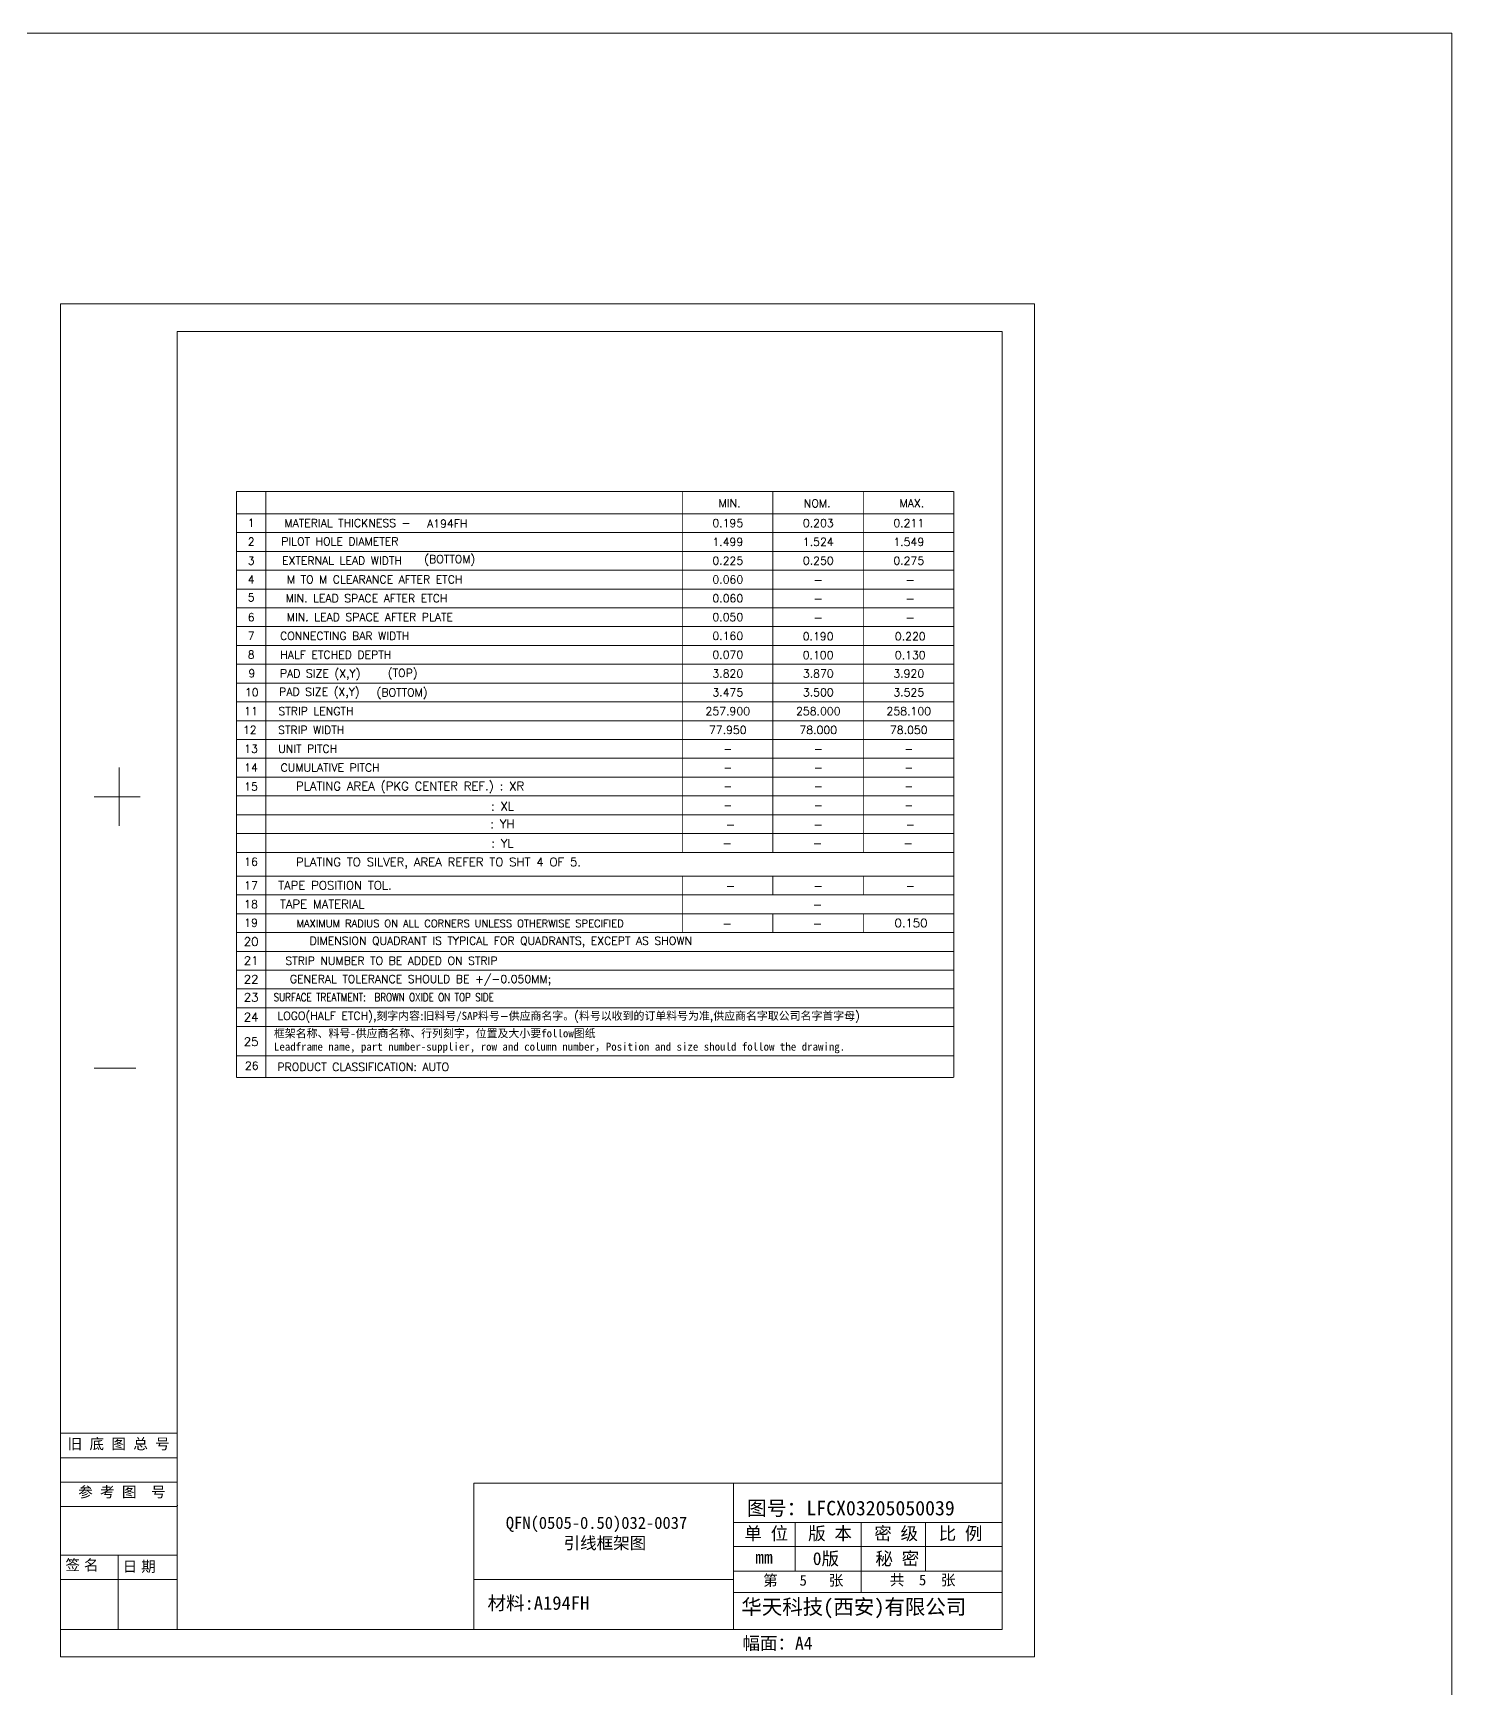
# Model space of a CAD drawing. Extents: x -6879 to 1236, y -1283 to -95.
# Drawn here: x -6560 to -6443, y -1155.3 to -1018.7 of the extents above; entities that cross this region are included whole.
import ezdxf
from ezdxf.enums import TextEntityAlignment as Align

# ---------------------------------------------------------------- set-up
doc = ezdxf.new("R2010")
doc.units = 0
doc.header["$LTSCALE"] = 5
doc.header["$MEASUREMENT"] = 0
doc.layers.add('1', color=7, linetype='CONTINUOUS')
doc.layers.add('\\M+5CDBC\\M+5B2E31\\M+5CAB5\\M+5CCE5', color=7, linetype='CONTINUOUS')
doc.styles.add('\\M+5CBCE\\M+5CCE5', font='SimSun.ttf')
doc.styles.get("Standard").update_dxf_attribs({"font": 'romans.shx', "bigfont": 'bigfont.shx'})

msp = doc.modelspace()

# ---------------------------------------------------------------- linework, layer by layer
at = {"layer": '1', "lineweight": 5, "elevation": -0.0291}
msp.add_lwpolyline([(-6879.1624, -1018.7235), (-6442.9639, -1018.7235), (-6442.9639, -1283.464), (-6879.1624, -1283.464)], close=True, dxfattribs=at)
at = {"layer": '\\M+5CDBC\\M+5B2E31\\M+5CAB5\\M+5CCE5', "color": 3, "lineweight": 5}
for p, q in [((-6540.8301, -1104.8841), (-6540.8301, -1056.5375)), ((-6543.266, -1058.3776), (-6484.0702, -1058.3776)), ((-6543.266, -1059.9295), (-6484.0702, -1059.9295)), ((-6543.266, -1061.4813), (-6484.0702, -1061.4813)), ((-6543.266, -1063.0332), (-6484.0702, -1063.0332)), ((-6543.266, -1064.5851), (-6484.0702, -1064.5851)), ((-6543.266, -1066.137), (-6484.0702, -1066.137)), ((-6543.266, -1067.6889), (-6484.0702, -1067.6889)), ((-6543.266, -1069.2408), (-6484.0702, -1069.2408)), ((-6543.266, -1070.7927), (-6484.0702, -1070.7927)), ((-6543.266, -1072.3446), (-6484.0702, -1072.3446)), ((-6543.266, -1073.8965), (-6484.0702, -1073.8965)), ((-6543.266, -1075.4484), (-6484.0702, -1075.4484)), ((-6543.266, -1077.0002), (-6484.0702, -1077.0002)), ((-6543.266, -1078.5521), (-6484.0702, -1078.5521)), ((-6543.266, -1080.104), (-6484.0702, -1080.104)), ((-6543.266, -1080.104), (-6484.0702, -1080.104)), ((-6543.266, -1081.6559), (-6484.0702, -1081.6559)), ((-6543.266, -1083.2078), (-6484.0702, -1083.2078)), ((-6543.266, -1084.7597), (-6484.0702, -1084.7597)), ((-6543.266, -1086.3116), (-6484.0702, -1086.3116)), ((-6543.266, -1088.2687), (-6484.0702, -1088.2687)), ((-6543.266, -1089.8206), (-6484.0702, -1089.8206)), ((-6543.266, -1091.3725), (-6484.0702, -1091.3725)), ((-6543.266, -1092.9244), (-6484.0702, -1092.9244)), ((-6543.266, -1092.9244), (-6484.0702, -1092.9244)), ((-6543.266, -1092.9244), (-6484.0702, -1092.9244)), ((-6543.266, -1094.4763), (-6484.0702, -1094.4763)), ((-6543.266, -1096.0281), (-6484.0702, -1096.0281)), ((-6543.266, -1097.58), (-6484.0702, -1097.58)), ((-6543.266, -1099.1319), (-6484.0702, -1099.1319)), ((-6543.266, -1100.6838), (-6484.0702, -1100.6838)), ((-6543.266, -1103.0966), (-6484.0702, -1103.0966))]:
    msp.add_line(p, q, dxfattribs=at)
at = {"layer": '\\M+5CDBC\\M+5B2E31\\M+5CAB5\\M+5CCE5', "lineweight": 5}
for p, q in [((-6552.9445, -1079.3052, 0.0151), (-6552.9445, -1084.1277, 0.0151)), ((-6555.0142, -1081.7165, 0.0151), (-6551.5647, -1081.7165, 0.0151)), ((-6554.6692, -1081.7165, 0.0151), (-6551.2198, -1081.7165, 0.0151)), ((-6555.0142, -1104.1066, 0.0151), (-6551.5647, -1104.1066, 0.0151)), ((-6548.1686, -1134.2405, 0.0151), (-6557.7738, -1134.2405, 0.0151)), ((-6548.1686, -1136.2518, 0.0151), (-6557.7738, -1136.2518, 0.0151)), ((-6548.1686, -1138.2632, 0.0151), (-6557.7738, -1138.2632, 0.0151)), ((-6523.6722, -1150.4267, 0.0151), (-6523.6722, -1138.3646, 0.0151)), ((-6523.6722, -1138.3646, 0.0151), (-6480.0766, -1138.3646, 0.0151)), ((-6502.2392, -1138.3646, 0.0151), (-6502.2392, -1150.4267, 0.0151)), ((-6548.1686, -1140.2746, 0.0151), (-6557.7738, -1140.2746, 0.0151)), ((-6548.1189, -1140.1692, 0.0151), (-6548.1189, -1140.2289, 0.0151)), ((-6502.2392, -1141.5925, 0.0151), (-6480.0766, -1141.5925, 0.0151)), ((-6497.1685, -1141.6332, 0.0151), (-6497.1685, -1145.6007, 0.0151)), ((-6491.7106, -1141.6332, 0.0151), (-6491.7106, -1147.3656, 0.0151)), ((-6486.3945, -1141.6332, 0.0151), (-6486.3945, -1145.6007, 0.0151)), ((-6557.7738, -1144.2933, 0.0151), (-6548.1686, -1144.2973, 0.0151)), ((-6553.0233, -1144.2933, 0.0151), (-6553.0233, -1150.3853, 0.0151)), ((-6553.0233, -1150.3853, 0.0151), (-6553.0233, -1144.353, 0.0151)), ((-6502.2392, -1143.5647, 0.0151), (-6480.0766, -1143.5647, 0.0151)), ((-6502.2392, -1145.6007, 0.0151), (-6480.0766, -1145.6007, 0.0151)), ((-6548.1686, -1146.3126, 0.0151), (-6557.7738, -1146.3126, 0.0151)), ((-6502.2392, -1146.3126, 0.0151), (-6523.6722, -1146.3126, 0.0151)), ((-6502.2392, -1147.3656, 0.0151), (-6480.0766, -1147.3656, 0.0151)), ((-6548.1749, -1150.4332, 0.0151), (-6557.7464, -1150.4332, 0.0151))]:
    msp.add_line(p, q, dxfattribs=at)
at = {"layer": '\\M+5CDBC\\M+5B2E31\\M+5CAB5\\M+5CCE5', "lineweight": 5, "elevation": 0.0151}
for points in [[(-6557.7738, -1041.0673), (-6477.4008, -1041.0673), (-6477.4008, -1152.6759), (-6557.7738, -1152.6759)], [(-6548.1686, -1043.33), (-6480.0766, -1043.33), (-6480.0766, -1150.4267), (-6548.1686, -1150.4267)]]:
    msp.add_lwpolyline(points, close=True, dxfattribs=at)
at = {"layer": '\\M+5CDBC\\M+5B2E31\\M+5CAB5\\M+5CCE5', "color": 7, "lineweight": 5, "const_width": 0.0705}
for points in [[(-6543.266, -1104.8841), (-6543.266, -1056.5375)], [(-6543.266, -1056.5375), (-6484.0702, -1056.5375)], [(-6506.4726, -1086.3116), (-6506.4726, -1056.5375)], [(-6499.0052, -1086.3116), (-6499.0052, -1056.5375)], [(-6491.5377, -1086.3116), (-6491.5377, -1056.5375)], [(-6484.0702, -1104.8841), (-6484.0702, -1056.5375)], [(-6506.4726, -1091.3725), (-6506.4726, -1088.2687)], [(-6499.0052, -1089.8206), (-6499.0052, -1088.2687)], [(-6499.0052, -1089.8206), (-6499.0052, -1088.2687)], [(-6491.5377, -1089.8206), (-6491.5377, -1088.2687)], [(-6506.4726, -1092.9244), (-6506.4726, -1091.3725)], [(-6499.0052, -1092.9244), (-6499.0052, -1091.3725)], [(-6491.5377, -1092.9244), (-6491.5377, -1091.3725)], [(-6543.266, -1104.8841), (-6484.0702, -1104.8841)]]:
    msp.add_lwpolyline(points, dxfattribs=at)

# ---------------------------------------------------------------- texts
at = {"layer": '\\M+5CDBC\\M+5B2E31\\M+5CAB5\\M+5CCE5', "color": 7, "lineweight": 5}
for s, p in [('MIN.', (-6502.5738, -1057.51, -0.1055)), ('NOM.', (-6495.3445, -1057.5178, -0.1055)), ('MAX.', (-6487.5314, -1057.5022, -0.1055))]:
    msp.add_text(s, height=0.66, dxfattribs=at).set_placement(p, align=Align.MIDDLE)
at = {"layer": '\\M+5CDBC\\M+5B2E31\\M+5CAB5\\M+5CCE5', "color": 3, "lineweight": 5}
for s, height, p in [('1', 0.66, (-6542.0524, -1059.1251, -0.1055)), ('MATERIAL THICKNESS - ', 0.66, (-6533.8807, -1059.1419, -0.1055)), ('A194FH', 0.66, (-6525.8693, -1059.1919, -0.1055)), ('0.195', 0.66, (-6502.719, -1059.1438, -0.1055)), ('0.203', 0.66, (-6495.2515, -1059.1438, -0.1055)), ('0.211', 0.66, (-6487.784, -1059.1438, -0.1055)), ('2', 0.66, (-6542.0524, -1060.677, -0.1055)), ('PILOT HOLE DIAMETER', 0.66, (-6534.7325, -1060.661, -0.1055)), ('1.499', 0.66, (-6502.719, -1060.6957, -0.1055)), ('1.524', 0.66, (-6495.2515, -1060.6957, -0.1055)), ('1.549', 0.66, (-6487.784, -1060.6957, -0.1055)), ('3', 0.66, (-6542.0524, -1062.2464, -0.1055)), ('EXTERNAL LEAD WIDTH', 0.66, (-6534.5555, -1062.2456, -0.1055)), ('(BOTTOM)', 0.66, (-6525.6593, -1062.1654, -0.1055)), ('0.225', 0.66, (-6502.719, -1062.2476, -0.1055)), ('0.250', 0.66, (-6495.2515, -1062.2476, -0.1055)), ('0.275', 0.66, (-6487.784, -1062.2476, -0.1055)), ('4', 0.66, (-6542.0524, -1063.7924, -0.1055)), ('M TO M CLEARANCE AFTER ETCH', 0.66, (-6531.8615, -1063.7975, -0.1055)), ('0.060', 0.66, (-6502.719, -1063.7995, -0.1055)), ('-', 0.7054, (-6495.2657, -1063.8326, -0.1055)), ('-', 0.7054, (-6487.6602, -1063.8326, -0.1055)), ('5', 0.66, (-6542.0524, -1065.2741, -0.1055)), ('MIN. LEAD SPACE AFTER ETCH', 0.66, (-6532.5311, -1065.3494, -0.1055)), ('0.060', 0.66, (-6502.719, -1065.3514, -0.1055)), ('-', 0.7054, (-6495.2657, -1065.3845, -0.1055)), ('-', 0.7054, (-6487.6602, -1065.3845, -0.1055)), ('6', 0.66, (-6542.0524, -1066.9074, -0.1055)), ('MIN. LEAD SPACE AFTER PLATE', 0.66, (-6532.253, -1066.9013, -0.1055)), ('0.050', 0.66, (-6502.719, -1066.9033, -0.1055)), ('7', 0.66, (-6542.0524, -1068.4482, -0.1055)), ('CONNECTING BAR WIDTH', 0.66, (-6534.3331, -1068.4532, -0.1055)), ('0.160', 0.66, (-6502.719, -1068.4552, -0.1055)), ('0.190', 0.66, (-6495.2657, -1068.4882, -0.1055)), ('-', 0.7054, (-6495.2657, -1066.9364, -0.1055)), ('0.220', 0.66, (-6487.6602, -1068.4882, -0.1055)), ('-', 0.7054, (-6487.6602, -1066.9364, -0.1055)), ('8', 0.66, (-6542.0524, -1070.0001, -0.1055)), ('HALF ETCHED DEPTH', 0.66, (-6535.067, -1070.0051, -0.1055)), ('0.070', 0.66, (-6502.719, -1070.0071, -0.1055)), ('0.100', 0.66, (-6495.2657, -1070.0401, -0.1055)), ('0.130', 0.66, (-6487.6602, -1070.0401, -0.1055)), ('9', 0.66, (-6542.0007, -1071.5392, -0.1055)), ('PAD SIZE (X,Y)', 0.66, (-6536.3576, -1071.5973)), ('(TOP)', 0.66, (-6529.542, -1071.5576)), ('3.820', 0.66, (-6502.719, -1071.559)), ('3.870', 0.66, (-6495.2515, -1071.559)), ('3.920', 0.66, (-6487.784, -1071.559)), ('10', 0.66, (-6542.0007, -1073.108, -0.1055)), ('PAD SIZE (X,Y)', 0.66, (-6536.4189, -1073.1089)), ('(BOTTOM)', 0.66, (-6529.5945, -1073.1612)), ('3.475', 0.66, (-6502.719, -1073.1109)), ('3.500', 0.66, (-6495.2515, -1073.1109)), ('3.525', 0.66, (-6487.784, -1073.1109)), ('11', 0.66, (-6542.0666, -1074.6514, -0.1055)), ('STRIP LENGTH', 0.66, (-6536.7018, -1074.6608, -0.1055)), ('257.900', 0.66, (-6502.719, -1074.6627, -0.1055)), ('258.000', 0.66, (-6495.2515, -1074.6627, -0.1055)), ('258.100', 0.66, (-6487.784, -1074.6627, -0.1055)), ('12', 0.66, (-6542.1651, -1076.2048, -0.1055)), ('STRIP WIDTH', 0.66, (-6537.0942, -1076.2127, -0.1055)), ('77.950', 0.66, (-6502.719, -1076.2146, -0.1055)), ('78.000', 0.66, (-6495.2515, -1076.2146, -0.1055)), ('78.050', 0.66, (-6487.784, -1076.2146, -0.1055)), ('13', 0.66, (-6542.0666, -1077.7651, -0.1055)), ('UNIT PITCH', 0.66, (-6537.3831, -1077.7645, -0.1055)), ('14', 0.66, (-6542.0666, -1079.317, -0.1055)), ('CUMULATIVE PITCH', 0.66, (-6535.5328, -1079.3222, -0.1055)), ('-', 0.66, (-6502.719, -1077.7665, -0.1055)), ('-', 0.66, (-6495.2515, -1077.7665, -0.1055)), ('-', 0.66, (-6487.784, -1077.7665, -0.1055)), ('PLATING AREA (PKG CENTER REF.) : XR', 0.705404, (-6528.9345, -1080.8962)), ('-', 0.66, (-6502.719, -1079.3184, -0.1055)), ('-', 0.66, (-6495.2515, -1079.3184, -0.1055)), ('-', 0.66, (-6487.784, -1079.3184, -0.1055)), ('15', 0.66, (-6542.0666, -1080.8856, -0.1055)), ('-', 0.66, (-6502.719, -1080.8703, -0.1055)), ('-', 0.66, (-6495.2515, -1080.8703, -0.1055)), ('-', 0.66, (-6487.784, -1080.8703, -0.1055)), (': XL', 0.7054, (-6521.3126, -1082.4995)), ('-', 0.66, (-6502.719, -1082.4222, -0.1055)), ('-', 0.66, (-6495.2515, -1082.4222, -0.1055)), ('-', 0.66, (-6487.784, -1082.4222, -0.1055)), (': YH', 0.7054, (-6521.3126, -1083.9633)), ('-', 0.7054, (-6502.4992, -1084.0071, -0.1055)), ('-', 0.7054, (-6495.2657, -1084.0071, -0.1055)), ('-', 0.66, (-6487.6602, -1084.0071, -0.1055)), (': YL', 0.7054, (-6521.3126, -1085.5666)), ('-', 0.7054, (-6502.7784, -1085.559, -0.1055)), ('-', 0.7054, (-6495.3109, -1085.559, -0.1055)), ('-', 0.7054, (-6487.8434, -1085.559, -0.1055)), ('16', 0.66, (-6542.0666, -1087.0849, -0.1055)), ('PLATING TO SILVER, AREA REFER TO SHT 4 OF 5.', 0.705404, (-6526.5954, -1087.2117, 0.0707)), ('TAPE POSITION TOL.', 0.705404, (-6535.136, -1089.033, -0.1055)), ('17', 0.66, (-6542.0666, -1089.0313, -0.1055)), ('-', 0.7054, (-6502.4992, -1089.0681, -0.1055)), ('-', 0.7054, (-6495.2657, -1089.0681, -0.1055)), ('-', 0.66, (-6487.6602, -1089.0681, -0.1055)), ('18', 0.66, (-6542.0666, -1090.5832, -0.1055)), ('TAPE MATERIAL', 0.705404, (-6536.1814, -1090.5849)), ('-', 0.7054, (-6495.3109, -1090.62, -0.1055)), ('19', 0.66, (-6542.0666, -1092.1167, -0.1055)), ('MAXIMUM RADIUS ON ALL CORNERS UNLESS OTHERWISE SPECIFIED', 0.6, (-6524.8133, -1092.1726, -0.1055)), ('-', 0.7054, (-6502.7784, -1092.1718, -0.1055)), ('-', 0.7054, (-6495.3109, -1092.1718, -0.1055)), ('0.150', 0.7054, (-6487.5996, -1092.1388, -0.1055)), ('20', 0.7054, (-6542.0524, -1093.6719, -0.1055)), ('DIMENSION QUADRANT IS TYPICAL FOR QUADRANTS, EXCEPT AS SHOWN', 0.66, (-6521.445, -1093.7058, -0.1055)), ('21', 0.7054, (-6542.0524, -1095.2413, -0.1055)), ('STRIP NUMBER TO BE ADDED ON STRIP', 0.66, (-6530.4729, -1095.2524, -0.1055)), ('22', 0.7054, (-6542.0524, -1096.7874, -0.1055)), ('GENERAL TOLERANCE SHOULD BE +/-0.050MM;', 0.66, (-6528.0783, -1096.8081, 0.0265)), ('23', 0.7054, (-6542.0524, -1098.269, -0.1055)), ('24', 0.7054, (-6542.0524, -1099.9023, -0.1055)), ('25', 0.7054, (-6542.0524, -1101.9327, -0.1055)), ('26', 0.66, (-6542.0007, -1103.9112, -0.1055))]:
    msp.add_text(s, height=height, dxfattribs=at).set_placement(p, align=Align.MIDDLE)
at = {"layer": '\\M+5CDBC\\M+5B2E31\\M+5CAB5\\M+5CCE5', "lineweight": 5, "style": '\\M+5CBCE\\M+5CCE5'}
for s, height, p in [('\\M+5CDBC\\M+5BAC5\\M+5A3BALFCX03205050039', 1.2, (-6501.1437, -1141.0085, 0.0547)), ('\\M+5B5A5 \\M+5CEBB', 1.060662, (-6501.3506, -1143.0262, 0.0151)), ('\\M+5B0E6 \\M+5B1BE', 1.060662, (-6496.0901, -1143.0262, 0.0151)), ('\\M+5C3DC \\M+5BCB6', 1.060662, (-6490.6322, -1143.0262, 0.0151)), ('\\M+5B1C8 \\M+5C0FD', 1.060662, (-6485.316, -1143.0262, 0.0151)), ('mm', 1.06066, (-6500.4575, -1144.9853, 0.0151)), ('0\\M+5B0E6', 1.06066, (-6495.7044, -1145.1046, 0.0151)), ('\\M+5C3D8 \\M+5C3DC', 1.060662, (-6490.5382, -1145.1046, 0.0151)), ('\\M+5B7F9\\M+5C3E6\\M+5A3BAA4', 1.060662, (-6501.5127, -1152.0866, 0.0151))]:
    msp.add_text(s, height=height, dxfattribs=at).set_placement(p)
at = {"layer": '\\M+5CDBC\\M+5B2E31\\M+5CAB5\\M+5CCE5', "color": 3, "lineweight": 5, "char_height": 0.66, "width": 53.042607, "attachment_point": 1}
for s, insert in [('{\\Fsimplex.shx,gbcbig.shx;\\W0.8;SURFACE TREATMENT:  BROWN OXIDE ON TOP SIDE  }', (-6540.1956, -1097.9302, 0.0457)), ('LOGO(HALF ETCH),{\\fSimSun|b0|i0|c134|p2;刻字内容}:{\\fSimSun|b0|i0|c134|p2;旧料号/SAP料号}-{\\fSimSun|b0|i0|c134|p2;供应商名字。}({\\fSimSun|b0|i0|c134|p2;料号以收到的订单料号为准},{\\fSimSun|b0|i0|c134|p2;供应商名字取公司名字首字母})', (-6539.889, -1099.4674, 0.0707)), ('{\\fSimSun|b0|i0|c134|p2;框架名称、料号\\f宋体|b0|i0|c134|p0;-\\fSimSun|b0|i0|c134|p2;供应商名称、行列刻字，位置及大小要\\f宋体|b0|i0|c134|p0;follow\\fSimSun|b0|i0|c134|p2;图纸\\f宋体|b0|i0|c134|p0;\\P\\fSimSun|b0|i0|c134|p2;Leadframe name, part number-supplier, row and column number，Position and size should follow the drawing.}', (-6540.1745, -1100.9087, 0.6651)), ('PRODUCT CLASSIFICATION: AUTO', (-6539.889, -1103.6842, 0.0707))]:
    msp.add_mtext(s, dxfattribs=dict(at, insert=insert))
at = {"layer": '\\M+5CDBC\\M+5B2E31\\M+5CAB5\\M+5CCE5', "lineweight": 5, "attachment_point": 1, "style": '\\M+5CBCE\\M+5CCE5'}
for s, insert, char_height in [('{\\fSimSun|b0|i0|c134|p2;旧 底 图 总 号}', (-6557.2004, -1134.6644, 0.0151), 0.883885), ('{\\fSimSun|b0|i0|c134|p2;参 考 图  号}', (-6556.3312, -1138.636, 0.0151), 0.883885), ('{\\fￋￎￌﾣﾤ|b0|i0|c134|p2; 签 名}', (-6557.7126, -1144.6623, 0.0151), 0.883885), ('{\\fￋￎￌﾣﾤ|b0|i0|c134|p2; 日 期}', (-6552.9876, -1144.7818, 0.0151), 0.883885), ('第   5   张', (-6499.8031, -1145.9245, 0.0151), 0.88389), ('共  5  张', (-6489.3496, -1145.8944, 0.0151), 0.88389), ('材料:A194FH', (-6522.5498, -1147.6772, 0.0547), 1.12187), ('{\\fSimSun|b0|i0|c134|p2;华天科技(西安)有限公司}', (-6501.6002, -1147.9341, 0.0151), 1.237439)]:
    msp.add_mtext(s, dxfattribs=dict(at, insert=insert, char_height=char_height))
at = {"layer": '\\M+5CDBC\\M+5B2E31\\M+5CAB5\\M+5CCE5', "lineweight": 5, "insert": (-6521.034, -1141.1234, 0.0296), "char_height": 1, "width": 22.818791, "attachment_point": 1, "style": '\\M+5CBCE\\M+5CCE5'}
msp.add_mtext('QFN(0505-0.50)032-0037\\P       引线框架图', dxfattribs=at)

doc.saveas('drawing.dxf')
